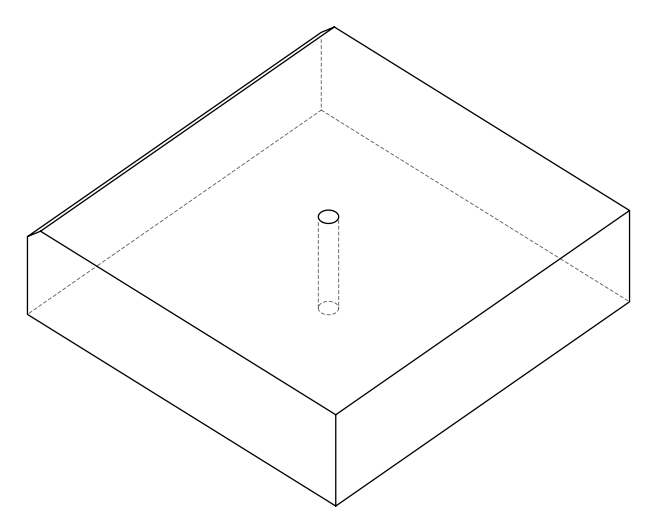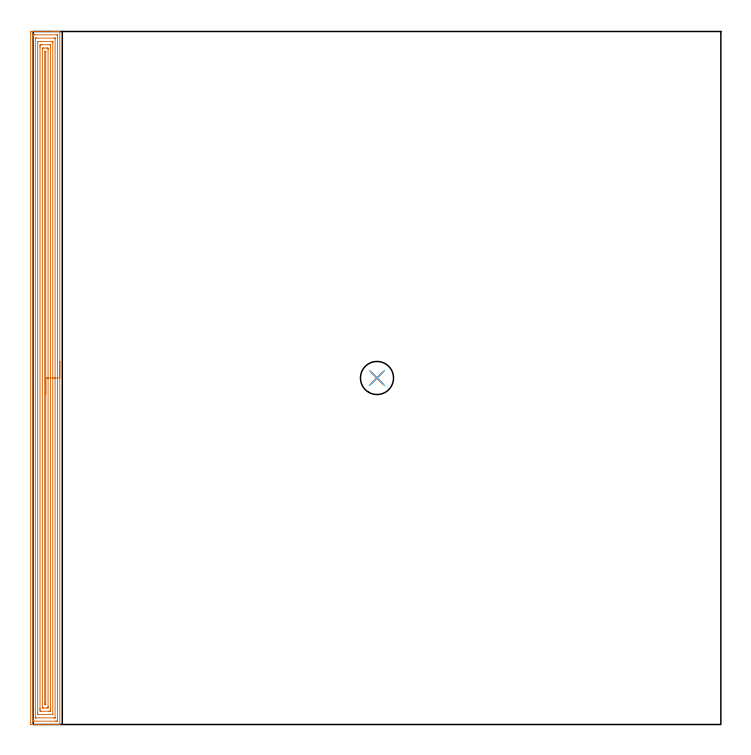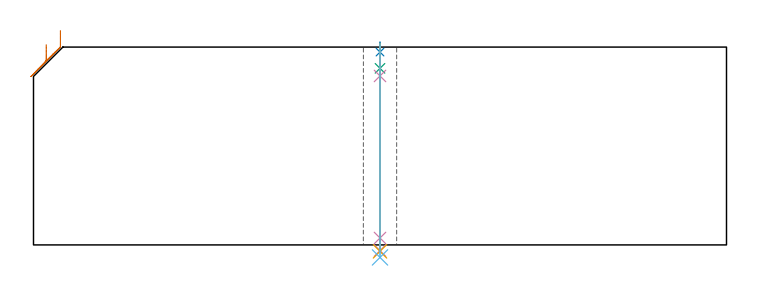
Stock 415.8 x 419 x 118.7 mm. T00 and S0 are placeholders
(PLAN: 6 operations, 5 tool changes, 25.4 min)
(1 AREA_MILL | FG_CHAMFER_SURFACE | UGT0205_001 | 23.68 min | 64896 mm3)
(2 SPOT_DRILL | STEP1HOLE | NXT0321_9005460120000 | 0.05 min | 181 mm3)
(3 DRILL_BLIND_HOLE_INTO_CENTER | STEP1HOLE | NXT0301_056 | 0.06 min | 544 mm3)
(4 GUN_DRILL_THROUGH_HOLE | STEP1HOLE | UGT0307_005 | 0.57 min | 5741 mm3)
(5 DRILL_TO_ENLARGE_THROUGH_HOLE | STEP1HOLE | NXT0301_101 | 0.5 min | 9237 mm3)
(6 DRILL_TO_ENLARGE_THROUGH_HOLE_1 | STEP1HOLE | UGT0301_007 | 0.51 min | 21537 mm3)
(TOOL UGT0205_001 | Chamfer Mill 20 x 3 x 45 deg. | D20 FL50 Z2)
(TOOL NXT0321_9005460120000 | NC Spot Drill, 142deg, 12mm, Carbide, Uncoated | D12 PA142 FL30 Z2)
(TOOL NXT0301_056 | Carbide Drill 8.5mm [860.1-0850-026A1-MM 2214] | D8.5 PA140 FL47 Z2)
(TOOL UGT0307_005 | Gun Drill 8.3 mm | D8.3 PA130 FL24 Z1)
(TOOL NXT0301_101 | Carbide Drill 13mm [860.1-1300-104A1-MM 2214] | D13 PA140 FL123 Z2)
(TOOL UGT0301_007 | Twist Drill 20 mm | D20 PA118 FL140 Z2)
(OP 1 AREA_MILL)
G17 G21 G94 G90
T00 M6
G54
G17 G0 G90 X16.1 Y219.5 S1061 M3
G43 Z128.7 H0
G94 G1 Y219.462 Z127.828 F250.
Y219.348 Z126.963
Y219.159 Z126.112
Y218.897 Z125.28
Y218.563 Z124.474
Y218.16 Z123.7
Y217.691 Z122.964
Y217.16 Z122.272
Y216.571 Z121.629
Y215.928 Z121.039
Y215.236 Z120.508
Y214.5 Z120.04
Y213.726 Z119.637
Y212.92 Z119.303
Y212.088 Z119.041
Y211.236 Z118.852
Y210.372 Z118.738
Y209.5 Z118.7
Y0.162
X16.094 Y0.01 Z118.693
X15.782 Y0. Z118.381
X15.424 Z118.024
X14.783 Z117.378
X13.582 Z116.179
X13.022 Z115.616
X3.618 Z106.215
X-1.064 Y0.001 Z101.534
X-1.273 Y0.004 Z101.325
X-1.492 Y0.01 Z101.106
X-1.495 Y0.171 Z101.103
X-1.499 Y0.609 Z101.101
X-1.5 Y1.051 Z101.1
Y417.941
X-1.499 Y418.391 Z101.101
X-1.495 Y418.829 Z101.103
X-1.492 Y418.99 Z101.106
X-1.064 Y419. Z101.534
X12.422 Z115.017
X13.022 Z115.616
X13.582 Z116.179
X13.903 Z116.499
X14.463 Z117.059
X14.783 Z117.378
X15.783 Z118.382
X16.094 Y418.99 Z118.693
X16.1 Y418.837 Z118.7
Y209.5
X14.686 Z117.286
Y3.287
X14.685 Y2.494 Z117.285
X14.683 Y2.394 Z117.283
X14.673 Y2.01 Z117.273
X14.289 Y2.002 Z116.889
X13.903 Y2.001 Z116.503
X13.411 Y2. Z116.011
X0.697 Y2.001 Z103.297
X0.203 Y2.003 Z102.803
X0.005 Y2.01 Z102.605
X-0.079 Y2.036 Z102.521
X-0.084 Y2.294 Z102.516
X-0.085 Y2.394 Z102.515
X-0.086 Y3.188 Z102.514
Y415.713
X-0.085 Y416.506 Z102.515
X-0.083 Y416.606 Z102.517
X-0.074 Y416.99 Z102.526
X0.31 Y416.998 Z102.91
X0.697 Y416.999 Z103.297
X1.189 Y417. Z103.789
X13.903 Y416.999 Z116.503
X14.397 Y416.997 Z116.997
X14.595 Y416.99 Z117.195
X14.679 Y416.964 Z117.279
X14.684 Y416.706 Z117.284
X14.685 Y416.606 Z117.285
X14.686 Y415.812 Z117.286
Y209.5
X13.271 Z115.871
Y4.18
X13.27 Y4.053 Z115.87
X13.268 Y4.023 Z115.868
X13.265 Y4.014 Z115.865
X13.257 Y4.01 Z115.857
X13.197 Y4.003 Z115.797
X13.022 Y4.001 Z115.622
X12.319 Y4. Z114.919
X1.754 Z104.354
X1.577 Y4.001 Z104.177
X1.4 Y4.006 Z104.
X1.351 Y4.01 Z103.951
X1.335 Y4.015 Z103.935
X1.333 Y4.029 Z103.933
X1.33 Y4.096 Z103.93
X1.329 Y4.18 Z103.929
Y4.432
Y414.82
X1.33 Y414.947 Z103.93
X1.332 Y414.977 Z103.932
X1.334 Y414.986 Z103.934
X1.343 Y414.99 Z103.943
X1.403 Y414.997 Z104.003
X1.577 Y414.999 Z104.177
X2.281 Y415. Z104.881
X12.845 Z115.445
X13.022 Y414.998 Z115.622
X13.199 Y414.994 Z115.799
X13.249 Y414.99 Z115.849
X13.265 Y414.985 Z115.865
X13.267 Y414.971 Z115.867
X13.27 Y414.904 Z115.87
X13.271 Y414.82 Z115.871
Y414.568
Y209.5
X11.857 Z114.457
Y6.254
X11.855 Y6.053 Z114.455
X11.853 Y6.019 Z114.453
X11.85 Y6.01 Z114.45
X11.842 Y6.007 Z114.442
X11.79 Y6.003 Z114.39
X11.685 Y6.001 Z114.285
X3.338 Y6. Z105.938
X2.912 Y6.001 Z105.512
X2.814 Y6.004 Z105.414
X2.766 Y6.008 Z105.366
X2.749 Y6.012 Z105.349
X2.748 Y6.026 Z105.348
X2.745 Y6.126 Z105.345
X2.743 Y6.569 Z105.343
Y6.858
Y412.746
X2.745 Y412.947 Z105.345
X2.747 Y412.981 Z105.347
X2.75 Y412.99 Z105.35
X2.758 Y412.993 Z105.358
X2.81 Y412.997 Z105.41
X2.915 Y412.999 Z105.515
X11.262 Y413. Z113.862
X11.688 Y412.999 Z114.288
X11.786 Y412.996 Z114.386
X11.834 Y412.992 Z114.434
X11.851 Y412.988 Z114.451
X11.852 Y412.974 Z114.452
X11.855 Y412.874 Z114.455
X11.857 Y412.431 Z114.457
Y412.142
Y209.5
X10.443 Z113.043
Y9.473
X10.439 Y8.643 Z113.039
X10.437 Y8.587 Z113.037
X10.381 Y8.01 Z112.981
X10.131 Y8.004 Z112.731
X9.501 Y8.001 Z112.101
X9.255 Y8. Z111.855
X4.851 Y8.002 Z107.451
X4.219 Y8.01 Z106.819
X4.164 Y8.643 Z106.764
X4.16 Y8.702 Z106.76
X4.157 Y9.536 Z106.757
Y9.598
Y409.527
X4.161 Y410.357 Z106.761
X4.163 Y410.413 Z106.763
X4.219 Y410.99 Z106.819
X4.468 Y410.996 Z107.068
X5.099 Y410.999 Z107.699
X5.345 Y411. Z107.945
X9.748 Y410.998 Z112.348
X10.381 Y410.99 Z112.981
X10.436 Y410.357 Z113.036
X10.44 Y410.298 Z113.04
X10.443 Y409.464 Z113.043
Y409.401
Y209.5
X9.029 Z111.629
X9.028 Y10.908 Z111.628
X9.026 Y10.429 Z111.626
X9.022 Y10.022 Z111.622
X8.62 Y10.01 Z111.22
X8.162 Y10.001 Z110.762
X6.401 Z109.001
X5.979 Y10.01 Z108.579
X5.578 Y10.024 Z108.178
X5.574 Y10.429 Z108.174
X5.572 Y10.842 Z108.172
X5.571 Y408.092 Z108.171
X5.574 Y408.571 Z108.174
X5.578 Y408.978 Z108.178
X5.979 Y408.99 Z108.579
X6.438 Y408.999 Z109.038
X8.199 Z110.799
X8.62 Y408.99 Z111.22
X9.022 Y408.976 Z111.622
X9.026 Y408.571 Z111.626
X9.028 Y408.158 Z111.628
X9.029 Y209.5 Z111.629
X7.615 Z110.215
X7.614 Y12.214 Z110.214
X7.611 Y12.055 Z110.211
X7.608 Y12.018 Z110.208
X7.603 Y12.01 Z110.203
X7.581 Y12.006 Z110.181
X7.511 Y12.002 Z110.111
X7.405 Y12. Z110.005
X7.07 Z109.67
X7.018 Y12.002 Z109.618
X7.003 Y12.005 Z109.603
X6.992 Y12.011 Z109.592
X6.989 Y12.031 Z109.589
X6.986 Y12.086 Z109.586
X6.985 Y13.107 Z109.585
X6.986 Y406.786 Z109.586
X6.989 Y406.945 Z109.589
X6.992 Y406.982 Z109.592
X6.997 Y406.99 Z109.597
X7.019 Y406.994 Z109.619
X7.089 Y406.998 Z109.689
X7.194 Y407. Z109.794
X7.529 Z110.129
X7.582 Y406.998 Z110.182
X7.597 Y406.995 Z110.197
X7.608 Y406.989 Z110.208
X7.61 Y406.969 Z110.21
X7.614 Y406.914 Z110.214
Y406.786
X7.615 Y406.659 Z110.215
Y209.5
Y208.628 Z110.253
Y207.763 Z110.367
Y206.912 Z110.555
Y206.08 Z110.818
Y205.274 Z111.152
Y204.5 Z111.554
Y203.764 Z112.023
Y203.072 Z112.554
Y202.429 Z113.144
Y201.84 Z113.787
Y201.308 Z114.479
Y200.84 Z115.215
Y200.437 Z115.988
Y200.103 Z116.794
Y199.841 Z117.626
Y199.652 Z118.478
Y199.538 Z119.343
Y199.5 Z120.215
G0 Z128.7
M5
M2
(OP 2 SPOT_DRILL)
G17 G21 G94 G90
T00 M6
G54
G17 G0 G90 X207.9 Y209.5 S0 M3
G43 Z128.7 H0
G94 G81 G98 Z115.7 F250. R121.7
G80
M5
M2
(OP 3 DRILL_BLIND_HOLE_INTO_CENTER)
G17 G21 G94 G90
T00 M6
G54
G17 G0 G90 X207.9 Y209.5 S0 M3
G43 Z128.7 H1
G94 G81 G98 Z105.95 F250. R120.7
G80
M5
M2
(OP 4 GUN_DRILL_THROUGH_HOLE)
G17 G21 G94 G90
T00 M6
G54
G17 G0 G90 X207.9 Y209.5 M8
G43 Z128.7 H0
Z115.598
S716 M3
G94 G1 Z101.375 F125. M26
G4 X.084
Z4.15 F250.
G4 X.084
Z-3.435 F125.
G4 X.084
M5
M9
G0 Z115.598
Z128.7
M2
(OP 5 DRILL_TO_ENLARGE_THROUGH_HOLE)
G17 G21 G94 G90
T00 M6
G54
G17 G0 G90 X207.9 Y209.5 S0 M3
G43 Z128.7 H1
G94 G73 G98 Z-3.866 F250. Q12.257 R120.7
G80
M5
M2
(OP 6 DRILL_TO_ENLARGE_THROUGH_HOLE_1)
G17 G21 G94 G90
T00 M6
G54
G17 G0 G90 X207.9 Y209.5 S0 M3
G43 Z128.7 H0
G94 G73 G98 Z-7.509 F250. Q18.03 R120.7
G80
M5
M2
